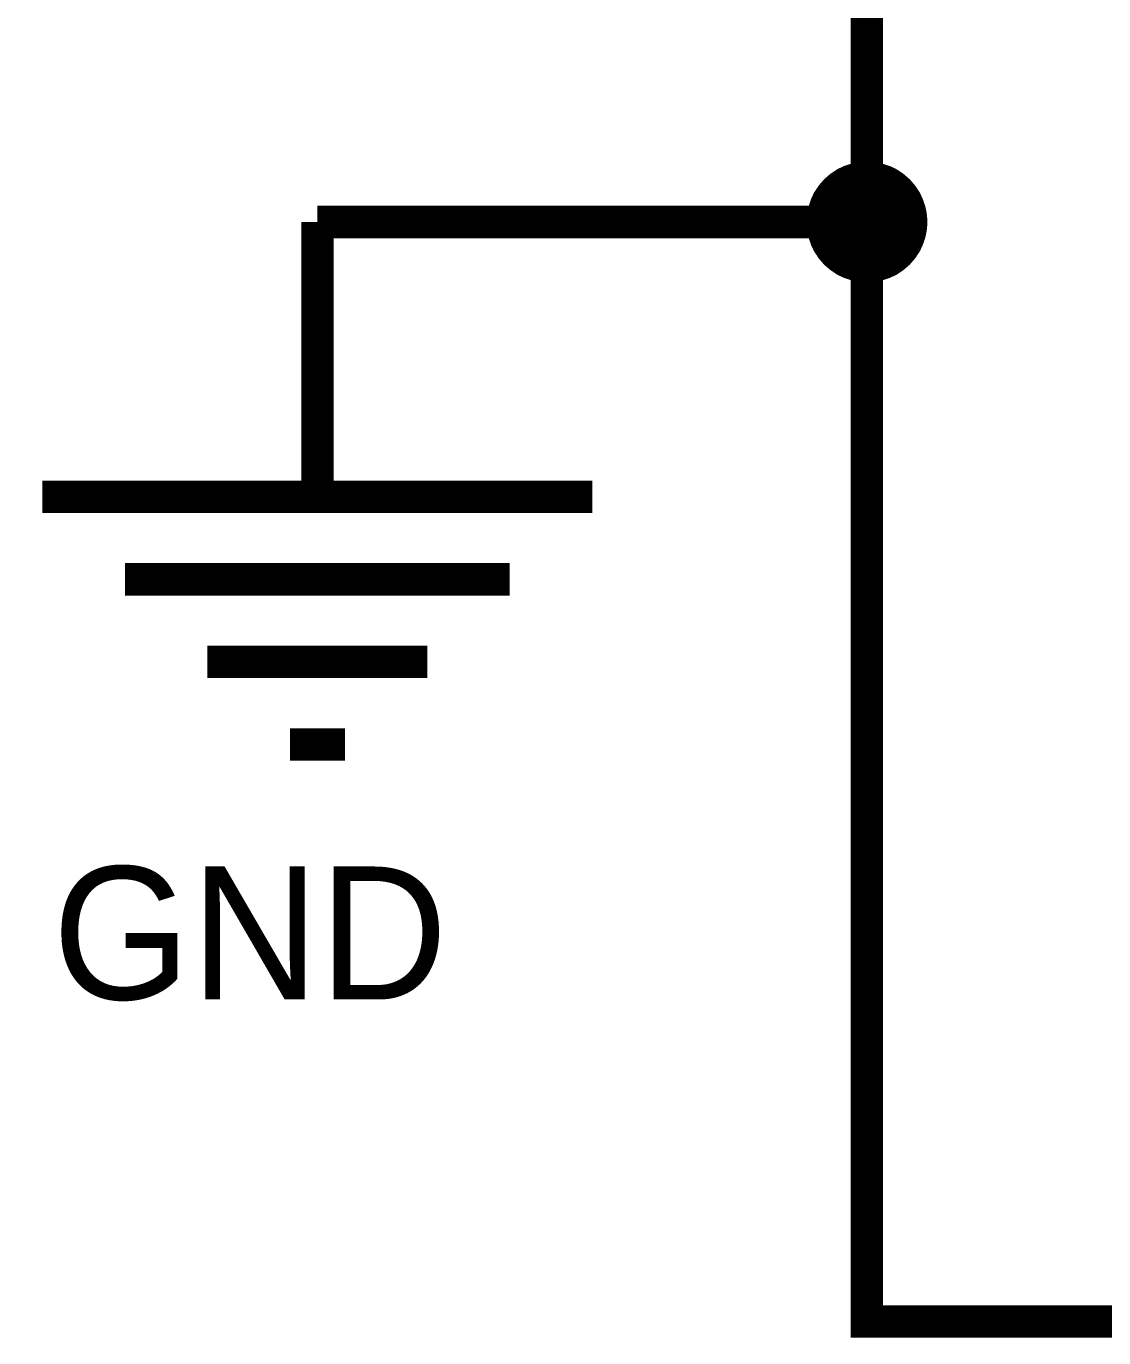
# Model space of a CAD drawing. Header units: millimetres. Extents: x 0 to 9.5, y 0 to 7.5.
# Drawn here: x 1.4946 to 1.8866, y 5.5941 to 6.0711 of the extents above; entities that cross this region are included whole.
import ezdxf

# ---------------------------------------------------------------- set-up
doc = ezdxf.new("R2010")
doc.units = ezdxf.units.MM
doc.header["$MEASUREMENT"] = 0
doc.layers.add('Sheet', color=255, linetype='Continuous')

msp = doc.modelspace()

# ---------------------------------------------------------------- linework, layer by layer
at = {"layer": 'Sheet'}
for points, const_width in [([(2.60033, 6.49996), (1.80043, 6.49996), (1.80043, 5.99994), (1.80043, 5.59998), (2.50038, 5.59998)], 0.0118), ([(1.78042, 5.99994), (1.78042, 6.00098), (1.78052, 6.00202), (1.78062, 6.00296), (1.78083, 6.004), (1.78104, 6.00494), (1.78135, 6.00588), (1.78167, 6.00682), (1.78198, 6.00776), (1.7824, 6.00859), (1.78281, 6.00953), (1.78333, 6.01036), (1.78386, 6.01109), (1.78438, 6.01192), (1.785, 6.01265), (1.78563, 6.01338), (1.78625, 6.01411), (1.78698, 6.01474), (1.78771, 6.01536), (1.78844, 6.01599), (1.78928, 6.01651), (1.79, 6.01703), (1.79084, 6.01755), (1.79178, 6.01797), (1.79261, 6.01839), (1.79355, 6.0187), (1.79449, 6.01901), (1.79542, 6.01933), (1.79636, 6.01953), (1.7974, 6.01974), (1.79834, 6.01985), (1.79938, 6.01995), (1.80043, 6.01995)], 0.0039), ([(1.78042, 5.99994), (1.78042, 6.00098), (1.78052, 6.00202), (1.78062, 6.00296), (1.78083, 6.004), (1.78104, 6.00494), (1.78135, 6.00588), (1.78167, 6.00682), (1.78198, 6.00776), (1.7824, 6.00859), (1.78281, 6.00953), (1.78333, 6.01036), (1.78386, 6.01109), (1.78438, 6.01192), (1.785, 6.01265), (1.78563, 6.01338), (1.78625, 6.01411), (1.78698, 6.01474), (1.78771, 6.01536), (1.78844, 6.01599), (1.78928, 6.01651), (1.79, 6.01703), (1.79084, 6.01755), (1.79178, 6.01797), (1.79261, 6.01839), (1.79355, 6.0187), (1.79449, 6.01901), (1.79542, 6.01933), (1.79636, 6.01953), (1.7974, 6.01974), (1.79834, 6.01985), (1.79938, 6.01995), (1.80043, 6.01995)], 0.0039), ([(1.78042, 5.99994), (1.78042, 6.00098), (1.78052, 6.00202), (1.78062, 6.00296), (1.78083, 6.004), (1.78104, 6.00494), (1.78135, 6.00588), (1.78167, 6.00682), (1.78198, 6.00776), (1.7824, 6.00859), (1.78281, 6.00953), (1.78333, 6.01036), (1.78386, 6.01109), (1.78438, 6.01192), (1.785, 6.01265), (1.78563, 6.01338), (1.78625, 6.01411), (1.78698, 6.01474), (1.78771, 6.01536), (1.78844, 6.01599), (1.78928, 6.01651), (1.79, 6.01703), (1.79084, 6.01755), (1.79178, 6.01797), (1.79261, 6.01839), (1.79355, 6.0187), (1.79449, 6.01901), (1.79542, 6.01933), (1.79636, 6.01953), (1.7974, 6.01974), (1.79834, 6.01985), (1.79938, 6.01995), (1.80043, 6.01995)], 0.0039), ([(1.78042, 5.99994), (1.78042, 6.00098), (1.78052, 6.00202), (1.78062, 6.00296), (1.78083, 6.004), (1.78104, 6.00494), (1.78135, 6.00588), (1.78167, 6.00682), (1.78198, 6.00776), (1.7824, 6.00859), (1.78281, 6.00953), (1.78333, 6.01036), (1.78386, 6.01109), (1.78438, 6.01192), (1.785, 6.01265), (1.78563, 6.01338), (1.78625, 6.01411), (1.78698, 6.01474), (1.78771, 6.01536), (1.78844, 6.01599), (1.78928, 6.01651), (1.79, 6.01703), (1.79084, 6.01755), (1.79178, 6.01797), (1.79261, 6.01839), (1.79355, 6.0187), (1.79449, 6.01901), (1.79542, 6.01933), (1.79636, 6.01953), (1.7974, 6.01974), (1.79834, 6.01985), (1.79938, 6.01995), (1.80043, 6.01995)], 0.0039), ([(1.78042, 5.99994), (1.78042, 6.00098), (1.78052, 6.00202), (1.78062, 6.00296), (1.78083, 6.004), (1.78104, 6.00494), (1.78135, 6.00588), (1.78167, 6.00682), (1.78198, 6.00776), (1.7824, 6.00859), (1.78281, 6.00953), (1.78333, 6.01036), (1.78386, 6.01109), (1.78438, 6.01192), (1.785, 6.01265), (1.78563, 6.01338), (1.78625, 6.01411), (1.78698, 6.01474), (1.78771, 6.01536), (1.78844, 6.01599), (1.78928, 6.01651), (1.79, 6.01703), (1.79084, 6.01755), (1.79178, 6.01797), (1.79261, 6.01839), (1.79355, 6.0187), (1.79449, 6.01901), (1.79542, 6.01933), (1.79636, 6.01953), (1.7974, 6.01974), (1.79834, 6.01985), (1.79938, 6.01995), (1.80043, 6.01995)], 0.0039), ([(1.78042, 5.99994), (1.78042, 6.00098), (1.78052, 6.00202), (1.78062, 6.00296), (1.78083, 6.004), (1.78104, 6.00494), (1.78135, 6.00588), (1.78167, 6.00682), (1.78198, 6.00776), (1.7824, 6.00859), (1.78281, 6.00953), (1.78333, 6.01036), (1.78386, 6.01109), (1.78438, 6.01192), (1.785, 6.01265), (1.78563, 6.01338), (1.78625, 6.01411), (1.78698, 6.01474), (1.78771, 6.01536), (1.78844, 6.01599), (1.78928, 6.01651), (1.79, 6.01703), (1.79084, 6.01755), (1.79178, 6.01797), (1.79261, 6.01839), (1.79355, 6.0187), (1.79449, 6.01901), (1.79542, 6.01933), (1.79636, 6.01953), (1.7974, 6.01974), (1.79834, 6.01985), (1.79938, 6.01995), (1.80043, 6.01995)], 0.0039), ([(1.78042, 5.99994), (1.78042, 6.00098), (1.78052, 6.00202), (1.78062, 6.00296), (1.78083, 6.004), (1.78104, 6.00494), (1.78135, 6.00588), (1.78167, 6.00682), (1.78198, 6.00776), (1.7824, 6.00859), (1.78281, 6.00953), (1.78333, 6.01036), (1.78386, 6.01109), (1.78438, 6.01192), (1.785, 6.01265), (1.78563, 6.01338), (1.78625, 6.01411), (1.78698, 6.01474), (1.78771, 6.01536), (1.78844, 6.01599), (1.78928, 6.01651), (1.79, 6.01703), (1.79084, 6.01755), (1.79178, 6.01797), (1.79261, 6.01839), (1.79355, 6.0187), (1.79449, 6.01901), (1.79542, 6.01933), (1.79636, 6.01953), (1.7974, 6.01974), (1.79834, 6.01985), (1.79938, 6.01995), (1.80043, 6.01995)], 0.0039), ([(1.78042, 5.99994), (1.78042, 6.00098), (1.78052, 6.00202), (1.78062, 6.00296), (1.78083, 6.004), (1.78104, 6.00494), (1.78135, 6.00588), (1.78167, 6.00682), (1.78198, 6.00776), (1.7824, 6.00859), (1.78281, 6.00953), (1.78333, 6.01036), (1.78386, 6.01109), (1.78438, 6.01192), (1.785, 6.01265), (1.78563, 6.01338), (1.78625, 6.01411), (1.78698, 6.01474), (1.78771, 6.01536), (1.78844, 6.01599), (1.78928, 6.01651), (1.79, 6.01703), (1.79084, 6.01755), (1.79178, 6.01797), (1.79261, 6.01839), (1.79355, 6.0187), (1.79449, 6.01901), (1.79542, 6.01933), (1.79636, 6.01953), (1.7974, 6.01974), (1.79834, 6.01985), (1.79938, 6.01995), (1.80043, 6.01995)], 0.0039), ([(1.80043, 6.01995), (1.80043, 6.01995)], 0.0039), ([(1.80043, 6.01995), (1.80147, 6.01995), (1.80251, 6.01985), (1.80345, 6.01974), (1.80449, 6.01953), (1.80543, 6.01933), (1.80637, 6.01901), (1.80731, 6.0187), (1.80824, 6.01839), (1.80908, 6.01797), (1.81002, 6.01755), (1.81085, 6.01703), (1.81158, 6.01651), (1.81241, 6.01599), (1.81314, 6.01536), (1.81387, 6.01474), (1.8146, 6.01411), (1.81523, 6.01338), (1.81585, 6.01265), (1.81648, 6.01192), (1.817, 6.01109), (1.81752, 6.01036), (1.81804, 6.00953), (1.81846, 6.00859), (1.81887, 6.00776), (1.81919, 6.00682), (1.8195, 6.00588), (1.81981, 6.00494), (1.82002, 6.004), (1.82023, 6.00296), (1.82033, 6.00202), (1.82044, 6.00098), (1.82044, 5.99994)], 0.0039), ([(1.80043, 6.01995), (1.80043, 6.01995)], 0.0039), ([(1.80043, 6.01995), (1.80147, 6.01995), (1.80251, 6.01985), (1.80345, 6.01974), (1.80449, 6.01953), (1.80543, 6.01933), (1.80637, 6.01901), (1.80731, 6.0187), (1.80824, 6.01839), (1.80908, 6.01797), (1.81002, 6.01755), (1.81085, 6.01703), (1.81158, 6.01651), (1.81241, 6.01599), (1.81314, 6.01536), (1.81387, 6.01474), (1.8146, 6.01411), (1.81523, 6.01338), (1.81585, 6.01265), (1.81648, 6.01192), (1.817, 6.01109), (1.81752, 6.01036), (1.81804, 6.00953), (1.81846, 6.00859), (1.81887, 6.00776), (1.81919, 6.00682), (1.8195, 6.00588), (1.81981, 6.00494), (1.82002, 6.004), (1.82023, 6.00296), (1.82033, 6.00202), (1.82044, 6.00098), (1.82044, 5.99994)], 0.0039), ([(1.80043, 6.01995), (1.80043, 6.01995)], 0.0039), ([(1.80043, 6.01995), (1.80147, 6.01995), (1.80251, 6.01985), (1.80345, 6.01974), (1.80449, 6.01953), (1.80543, 6.01933), (1.80637, 6.01901), (1.80731, 6.0187), (1.80824, 6.01839), (1.80908, 6.01797), (1.81002, 6.01755), (1.81085, 6.01703), (1.81158, 6.01651), (1.81241, 6.01599), (1.81314, 6.01536), (1.81387, 6.01474), (1.8146, 6.01411), (1.81523, 6.01338), (1.81585, 6.01265), (1.81648, 6.01192), (1.817, 6.01109), (1.81752, 6.01036), (1.81804, 6.00953), (1.81846, 6.00859), (1.81887, 6.00776), (1.81919, 6.00682), (1.8195, 6.00588), (1.81981, 6.00494), (1.82002, 6.004), (1.82023, 6.00296), (1.82033, 6.00202), (1.82044, 6.00098), (1.82044, 5.99994)], 0.0039), ([(1.80043, 6.01995), (1.80043, 6.01995)], 0.0039), ([(1.80043, 6.01995), (1.80147, 6.01995), (1.80251, 6.01985), (1.80345, 6.01974), (1.80449, 6.01953), (1.80543, 6.01933), (1.80637, 6.01901), (1.80731, 6.0187), (1.80824, 6.01839), (1.80908, 6.01797), (1.81002, 6.01755), (1.81085, 6.01703), (1.81158, 6.01651), (1.81241, 6.01599), (1.81314, 6.01536), (1.81387, 6.01474), (1.8146, 6.01411), (1.81523, 6.01338), (1.81585, 6.01265), (1.81648, 6.01192), (1.817, 6.01109), (1.81752, 6.01036), (1.81804, 6.00953), (1.81846, 6.00859), (1.81887, 6.00776), (1.81919, 6.00682), (1.8195, 6.00588), (1.81981, 6.00494), (1.82002, 6.004), (1.82023, 6.00296), (1.82033, 6.00202), (1.82044, 6.00098), (1.82044, 5.99994)], 0.0039), ([(1.80043, 6.01995), (1.80043, 6.01995)], 0.0039), ([(1.80043, 6.01995), (1.80147, 6.01995), (1.80251, 6.01985), (1.80345, 6.01974), (1.80449, 6.01953), (1.80543, 6.01933), (1.80637, 6.01901), (1.80731, 6.0187), (1.80824, 6.01839), (1.80908, 6.01797), (1.81002, 6.01755), (1.81085, 6.01703), (1.81158, 6.01651), (1.81241, 6.01599), (1.81314, 6.01536), (1.81387, 6.01474), (1.8146, 6.01411), (1.81523, 6.01338), (1.81585, 6.01265), (1.81648, 6.01192), (1.817, 6.01109), (1.81752, 6.01036), (1.81804, 6.00953), (1.81846, 6.00859), (1.81887, 6.00776), (1.81919, 6.00682), (1.8195, 6.00588), (1.81981, 6.00494), (1.82002, 6.004), (1.82023, 6.00296), (1.82033, 6.00202), (1.82044, 6.00098), (1.82044, 5.99994)], 0.0039), ([(1.80043, 6.01995), (1.80043, 6.01995)], 0.0039), ([(1.80043, 6.01995), (1.80147, 6.01995), (1.80251, 6.01985), (1.80345, 6.01974), (1.80449, 6.01953), (1.80543, 6.01933), (1.80637, 6.01901), (1.80731, 6.0187), (1.80824, 6.01839), (1.80908, 6.01797), (1.81002, 6.01755), (1.81085, 6.01703), (1.81158, 6.01651), (1.81241, 6.01599), (1.81314, 6.01536), (1.81387, 6.01474), (1.8146, 6.01411), (1.81523, 6.01338), (1.81585, 6.01265), (1.81648, 6.01192), (1.817, 6.01109), (1.81752, 6.01036), (1.81804, 6.00953), (1.81846, 6.00859), (1.81887, 6.00776), (1.81919, 6.00682), (1.8195, 6.00588), (1.81981, 6.00494), (1.82002, 6.004), (1.82023, 6.00296), (1.82033, 6.00202), (1.82044, 6.00098), (1.82044, 5.99994)], 0.0039), ([(1.80043, 6.01995), (1.80043, 6.01995)], 0.0039), ([(1.80043, 6.01995), (1.80147, 6.01995), (1.80251, 6.01985), (1.80345, 6.01974), (1.80449, 6.01953), (1.80543, 6.01933), (1.80637, 6.01901), (1.80731, 6.0187), (1.80824, 6.01839), (1.80908, 6.01797), (1.81002, 6.01755), (1.81085, 6.01703), (1.81158, 6.01651), (1.81241, 6.01599), (1.81314, 6.01536), (1.81387, 6.01474), (1.8146, 6.01411), (1.81523, 6.01338), (1.81585, 6.01265), (1.81648, 6.01192), (1.817, 6.01109), (1.81752, 6.01036), (1.81804, 6.00953), (1.81846, 6.00859), (1.81887, 6.00776), (1.81919, 6.00682), (1.8195, 6.00588), (1.81981, 6.00494), (1.82002, 6.004), (1.82023, 6.00296), (1.82033, 6.00202), (1.82044, 6.00098), (1.82044, 5.99994)], 0.0039), ([(1.80043, 6.01995), (1.80043, 6.01995)], 0.0039), ([(1.80043, 6.01995), (1.80147, 6.01995), (1.80251, 6.01985), (1.80345, 6.01974), (1.80449, 6.01953), (1.80543, 6.01933), (1.80637, 6.01901), (1.80731, 6.0187), (1.80824, 6.01839), (1.80908, 6.01797), (1.81002, 6.01755), (1.81085, 6.01703), (1.81158, 6.01651), (1.81241, 6.01599), (1.81314, 6.01536), (1.81387, 6.01474), (1.8146, 6.01411), (1.81523, 6.01338), (1.81585, 6.01265), (1.81648, 6.01192), (1.817, 6.01109), (1.81752, 6.01036), (1.81804, 6.00953), (1.81846, 6.00859), (1.81887, 6.00776), (1.81919, 6.00682), (1.8195, 6.00588), (1.81981, 6.00494), (1.82002, 6.004), (1.82023, 6.00296), (1.82033, 6.00202), (1.82044, 6.00098), (1.82044, 5.99994)], 0.0039), ([(1.60053, 5.99994), (1.60053, 5.89997)], 0.0118), ([(1.60053, 5.99994), (1.80043, 5.99994)], 0.0118), ([(1.80043, 5.97992), (1.79938, 5.97992), (1.79834, 5.98003), (1.7974, 5.98013), (1.79636, 5.98034), (1.79542, 5.98055), (1.79449, 5.98086), (1.79355, 5.98117), (1.79261, 5.98149), (1.79178, 5.9819), (1.79084, 5.98232), (1.79, 5.98284), (1.78928, 5.98336), (1.78844, 5.98389), (1.78771, 5.98451), (1.78698, 5.98514), (1.78625, 5.98576), (1.78563, 5.98649), (1.785, 5.98722), (1.78438, 5.98795), (1.78386, 5.98878), (1.78333, 5.98951), (1.78281, 5.99035), (1.7824, 5.99129), (1.78198, 5.99212), (1.78167, 5.99306), (1.78135, 5.994), (1.78104, 5.99493), (1.78083, 5.99587), (1.78062, 5.99691), (1.78052, 5.99785), (1.78042, 5.9989), (1.78042, 5.99994)], 0.0039), ([(1.78042, 5.99994), (1.78042, 5.99994)], 0.0039), ([(1.80043, 5.97992), (1.79938, 5.97992), (1.79834, 5.98003), (1.7974, 5.98013), (1.79636, 5.98034), (1.79542, 5.98055), (1.79449, 5.98086), (1.79355, 5.98117), (1.79261, 5.98149), (1.79178, 5.9819), (1.79084, 5.98232), (1.79, 5.98284), (1.78928, 5.98336), (1.78844, 5.98389), (1.78771, 5.98451), (1.78698, 5.98514), (1.78625, 5.98576), (1.78563, 5.98649), (1.785, 5.98722), (1.78438, 5.98795), (1.78386, 5.98878), (1.78333, 5.98951), (1.78281, 5.99035), (1.7824, 5.99129), (1.78198, 5.99212), (1.78167, 5.99306), (1.78135, 5.994), (1.78104, 5.99493), (1.78083, 5.99587), (1.78062, 5.99691), (1.78052, 5.99785), (1.78042, 5.9989), (1.78042, 5.99994)], 0.0039), ([(1.78042, 5.99994), (1.78042, 5.99994)], 0.0039), ([(1.80043, 5.97992), (1.79938, 5.97992), (1.79834, 5.98003), (1.7974, 5.98013), (1.79636, 5.98034), (1.79542, 5.98055), (1.79449, 5.98086), (1.79355, 5.98117), (1.79261, 5.98149), (1.79178, 5.9819), (1.79084, 5.98232), (1.79, 5.98284), (1.78928, 5.98336), (1.78844, 5.98389), (1.78771, 5.98451), (1.78698, 5.98514), (1.78625, 5.98576), (1.78563, 5.98649), (1.785, 5.98722), (1.78438, 5.98795), (1.78386, 5.98878), (1.78333, 5.98951), (1.78281, 5.99035), (1.7824, 5.99129), (1.78198, 5.99212), (1.78167, 5.99306), (1.78135, 5.994), (1.78104, 5.99493), (1.78083, 5.99587), (1.78062, 5.99691), (1.78052, 5.99785), (1.78042, 5.9989), (1.78042, 5.99994)], 0.0039), ([(1.78042, 5.99994), (1.78042, 5.99994)], 0.0039), ([(1.80043, 5.97992), (1.79938, 5.97992), (1.79834, 5.98003), (1.7974, 5.98013), (1.79636, 5.98034), (1.79542, 5.98055), (1.79449, 5.98086), (1.79355, 5.98117), (1.79261, 5.98149), (1.79178, 5.9819), (1.79084, 5.98232), (1.79, 5.98284), (1.78928, 5.98336), (1.78844, 5.98389), (1.78771, 5.98451), (1.78698, 5.98514), (1.78625, 5.98576), (1.78563, 5.98649), (1.785, 5.98722), (1.78438, 5.98795), (1.78386, 5.98878), (1.78333, 5.98951), (1.78281, 5.99035), (1.7824, 5.99129), (1.78198, 5.99212), (1.78167, 5.99306), (1.78135, 5.994), (1.78104, 5.99493), (1.78083, 5.99587), (1.78062, 5.99691), (1.78052, 5.99785), (1.78042, 5.9989), (1.78042, 5.99994)], 0.0039), ([(1.78042, 5.99994), (1.78042, 5.99994)], 0.0039), ([(1.80043, 5.97992), (1.79938, 5.97992), (1.79834, 5.98003), (1.7974, 5.98013), (1.79636, 5.98034), (1.79542, 5.98055), (1.79449, 5.98086), (1.79355, 5.98117), (1.79261, 5.98149), (1.79178, 5.9819), (1.79084, 5.98232), (1.79, 5.98284), (1.78928, 5.98336), (1.78844, 5.98389), (1.78771, 5.98451), (1.78698, 5.98514), (1.78625, 5.98576), (1.78563, 5.98649), (1.785, 5.98722), (1.78438, 5.98795), (1.78386, 5.98878), (1.78333, 5.98951), (1.78281, 5.99035), (1.7824, 5.99129), (1.78198, 5.99212), (1.78167, 5.99306), (1.78135, 5.994), (1.78104, 5.99493), (1.78083, 5.99587), (1.78062, 5.99691), (1.78052, 5.99785), (1.78042, 5.9989), (1.78042, 5.99994)], 0.0039), ([(1.78042, 5.99994), (1.78042, 5.99994)], 0.0039), ([(1.80043, 5.97992), (1.79938, 5.97992), (1.79834, 5.98003), (1.7974, 5.98013), (1.79636, 5.98034), (1.79542, 5.98055), (1.79449, 5.98086), (1.79355, 5.98117), (1.79261, 5.98149), (1.79178, 5.9819), (1.79084, 5.98232), (1.79, 5.98284), (1.78928, 5.98336), (1.78844, 5.98389), (1.78771, 5.98451), (1.78698, 5.98514), (1.78625, 5.98576), (1.78563, 5.98649), (1.785, 5.98722), (1.78438, 5.98795), (1.78386, 5.98878), (1.78333, 5.98951), (1.78281, 5.99035), (1.7824, 5.99129), (1.78198, 5.99212), (1.78167, 5.99306), (1.78135, 5.994), (1.78104, 5.99493), (1.78083, 5.99587), (1.78062, 5.99691), (1.78052, 5.99785), (1.78042, 5.9989), (1.78042, 5.99994)], 0.0039), ([(1.78042, 5.99994), (1.78042, 5.99994)], 0.0039), ([(1.80043, 5.97992), (1.79938, 5.97992), (1.79834, 5.98003), (1.7974, 5.98013), (1.79636, 5.98034), (1.79542, 5.98055), (1.79449, 5.98086), (1.79355, 5.98117), (1.79261, 5.98149), (1.79178, 5.9819), (1.79084, 5.98232), (1.79, 5.98284), (1.78928, 5.98336), (1.78844, 5.98389), (1.78771, 5.98451), (1.78698, 5.98514), (1.78625, 5.98576), (1.78563, 5.98649), (1.785, 5.98722), (1.78438, 5.98795), (1.78386, 5.98878), (1.78333, 5.98951), (1.78281, 5.99035), (1.7824, 5.99129), (1.78198, 5.99212), (1.78167, 5.99306), (1.78135, 5.994), (1.78104, 5.99493), (1.78083, 5.99587), (1.78062, 5.99691), (1.78052, 5.99785), (1.78042, 5.9989), (1.78042, 5.99994)], 0.0039), ([(1.78042, 5.99994), (1.78042, 5.99994)], 0.0039), ([(1.80043, 5.97992), (1.79938, 5.97992), (1.79834, 5.98003), (1.7974, 5.98013), (1.79636, 5.98034), (1.79542, 5.98055), (1.79449, 5.98086), (1.79355, 5.98117), (1.79261, 5.98149), (1.79178, 5.9819), (1.79084, 5.98232), (1.79, 5.98284), (1.78928, 5.98336), (1.78844, 5.98389), (1.78771, 5.98451), (1.78698, 5.98514), (1.78625, 5.98576), (1.78563, 5.98649), (1.785, 5.98722), (1.78438, 5.98795), (1.78386, 5.98878), (1.78333, 5.98951), (1.78281, 5.99035), (1.7824, 5.99129), (1.78198, 5.99212), (1.78167, 5.99306), (1.78135, 5.994), (1.78104, 5.99493), (1.78083, 5.99587), (1.78062, 5.99691), (1.78052, 5.99785), (1.78042, 5.9989), (1.78042, 5.99994)], 0.0039), ([(1.78042, 5.99994), (1.78042, 5.99994)], 0.0039), ([(1.82044, 5.99994), (1.82044, 5.9989), (1.82033, 5.99785), (1.82023, 5.99691), (1.82002, 5.99587), (1.81981, 5.99493), (1.8195, 5.994), (1.81919, 5.99306), (1.81887, 5.99212), (1.81846, 5.99129), (1.81804, 5.99035), (1.81752, 5.98951), (1.817, 5.98878), (1.81648, 5.98795), (1.81585, 5.98722), (1.81523, 5.98649), (1.8146, 5.98576), (1.81387, 5.98514), (1.81314, 5.98451), (1.81241, 5.98389), (1.81158, 5.98336), (1.81085, 5.98284), (1.81002, 5.98232), (1.80908, 5.9819), (1.80824, 5.98149), (1.80731, 5.98117), (1.80637, 5.98086), (1.80543, 5.98055), (1.80449, 5.98034), (1.80345, 5.98013), (1.80251, 5.98003), (1.80147, 5.97992), (1.80043, 5.97992)], 0.0039), ([(1.82044, 5.99994), (1.82044, 5.9989), (1.82033, 5.99785), (1.82023, 5.99691), (1.82002, 5.99587), (1.81981, 5.99493), (1.8195, 5.994), (1.81919, 5.99306), (1.81887, 5.99212), (1.81846, 5.99129), (1.81804, 5.99035), (1.81752, 5.98951), (1.817, 5.98878), (1.81648, 5.98795), (1.81585, 5.98722), (1.81523, 5.98649), (1.8146, 5.98576), (1.81387, 5.98514), (1.81314, 5.98451), (1.81241, 5.98389), (1.81158, 5.98336), (1.81085, 5.98284), (1.81002, 5.98232), (1.80908, 5.9819), (1.80824, 5.98149), (1.80731, 5.98117), (1.80637, 5.98086), (1.80543, 5.98055), (1.80449, 5.98034), (1.80345, 5.98013), (1.80251, 5.98003), (1.80147, 5.97992), (1.80043, 5.97992)], 0.0039), ([(1.82044, 5.99994), (1.82044, 5.9989), (1.82033, 5.99785), (1.82023, 5.99691), (1.82002, 5.99587), (1.81981, 5.99493), (1.8195, 5.994), (1.81919, 5.99306), (1.81887, 5.99212), (1.81846, 5.99129), (1.81804, 5.99035), (1.81752, 5.98951), (1.817, 5.98878), (1.81648, 5.98795), (1.81585, 5.98722), (1.81523, 5.98649), (1.8146, 5.98576), (1.81387, 5.98514), (1.81314, 5.98451), (1.81241, 5.98389), (1.81158, 5.98336), (1.81085, 5.98284), (1.81002, 5.98232), (1.80908, 5.9819), (1.80824, 5.98149), (1.80731, 5.98117), (1.80637, 5.98086), (1.80543, 5.98055), (1.80449, 5.98034), (1.80345, 5.98013), (1.80251, 5.98003), (1.80147, 5.97992), (1.80043, 5.97992)], 0.0039), ([(1.82044, 5.99994), (1.82044, 5.9989), (1.82033, 5.99785), (1.82023, 5.99691), (1.82002, 5.99587), (1.81981, 5.99493), (1.8195, 5.994), (1.81919, 5.99306), (1.81887, 5.99212), (1.81846, 5.99129), (1.81804, 5.99035), (1.81752, 5.98951), (1.817, 5.98878), (1.81648, 5.98795), (1.81585, 5.98722), (1.81523, 5.98649), (1.8146, 5.98576), (1.81387, 5.98514), (1.81314, 5.98451), (1.81241, 5.98389), (1.81158, 5.98336), (1.81085, 5.98284), (1.81002, 5.98232), (1.80908, 5.9819), (1.80824, 5.98149), (1.80731, 5.98117), (1.80637, 5.98086), (1.80543, 5.98055), (1.80449, 5.98034), (1.80345, 5.98013), (1.80251, 5.98003), (1.80147, 5.97992), (1.80043, 5.97992)], 0.0039), ([(1.82044, 5.99994), (1.82044, 5.9989), (1.82033, 5.99785), (1.82023, 5.99691), (1.82002, 5.99587), (1.81981, 5.99493), (1.8195, 5.994), (1.81919, 5.99306), (1.81887, 5.99212), (1.81846, 5.99129), (1.81804, 5.99035), (1.81752, 5.98951), (1.817, 5.98878), (1.81648, 5.98795), (1.81585, 5.98722), (1.81523, 5.98649), (1.8146, 5.98576), (1.81387, 5.98514), (1.81314, 5.98451), (1.81241, 5.98389), (1.81158, 5.98336), (1.81085, 5.98284), (1.81002, 5.98232), (1.80908, 5.9819), (1.80824, 5.98149), (1.80731, 5.98117), (1.80637, 5.98086), (1.80543, 5.98055), (1.80449, 5.98034), (1.80345, 5.98013), (1.80251, 5.98003), (1.80147, 5.97992), (1.80043, 5.97992)], 0.0039), ([(1.82044, 5.99994), (1.82044, 5.9989), (1.82033, 5.99785), (1.82023, 5.99691), (1.82002, 5.99587), (1.81981, 5.99493), (1.8195, 5.994), (1.81919, 5.99306), (1.81887, 5.99212), (1.81846, 5.99129), (1.81804, 5.99035), (1.81752, 5.98951), (1.817, 5.98878), (1.81648, 5.98795), (1.81585, 5.98722), (1.81523, 5.98649), (1.8146, 5.98576), (1.81387, 5.98514), (1.81314, 5.98451), (1.81241, 5.98389), (1.81158, 5.98336), (1.81085, 5.98284), (1.81002, 5.98232), (1.80908, 5.9819), (1.80824, 5.98149), (1.80731, 5.98117), (1.80637, 5.98086), (1.80543, 5.98055), (1.80449, 5.98034), (1.80345, 5.98013), (1.80251, 5.98003), (1.80147, 5.97992), (1.80043, 5.97992)], 0.0039), ([(1.82044, 5.99994), (1.82044, 5.9989), (1.82033, 5.99785), (1.82023, 5.99691), (1.82002, 5.99587), (1.81981, 5.99493), (1.8195, 5.994), (1.81919, 5.99306), (1.81887, 5.99212), (1.81846, 5.99129), (1.81804, 5.99035), (1.81752, 5.98951), (1.817, 5.98878), (1.81648, 5.98795), (1.81585, 5.98722), (1.81523, 5.98649), (1.8146, 5.98576), (1.81387, 5.98514), (1.81314, 5.98451), (1.81241, 5.98389), (1.81158, 5.98336), (1.81085, 5.98284), (1.81002, 5.98232), (1.80908, 5.9819), (1.80824, 5.98149), (1.80731, 5.98117), (1.80637, 5.98086), (1.80543, 5.98055), (1.80449, 5.98034), (1.80345, 5.98013), (1.80251, 5.98003), (1.80147, 5.97992), (1.80043, 5.97992)], 0.0039), ([(1.82044, 5.99994), (1.82044, 5.9989), (1.82033, 5.99785), (1.82023, 5.99691), (1.82002, 5.99587), (1.81981, 5.99493), (1.8195, 5.994), (1.81919, 5.99306), (1.81887, 5.99212), (1.81846, 5.99129), (1.81804, 5.99035), (1.81752, 5.98951), (1.817, 5.98878), (1.81648, 5.98795), (1.81585, 5.98722), (1.81523, 5.98649), (1.8146, 5.98576), (1.81387, 5.98514), (1.81314, 5.98451), (1.81241, 5.98389), (1.81158, 5.98336), (1.81085, 5.98284), (1.81002, 5.98232), (1.80908, 5.9819), (1.80824, 5.98149), (1.80731, 5.98117), (1.80637, 5.98086), (1.80543, 5.98055), (1.80449, 5.98034), (1.80345, 5.98013), (1.80251, 5.98003), (1.80147, 5.97992), (1.80043, 5.97992)], 0.0039), ([(1.82044, 5.99994), (1.82044, 5.99994), (1.82044, 5.99994), (1.82044, 5.99994), (1.82044, 5.99994), (1.82044, 5.99994), (1.82044, 5.99994), (1.82044, 5.99994), (1.82044, 5.99994), (1.82044, 5.99994), (1.82044, 5.99994), (1.82044, 5.99994), (1.82044, 5.99994), (1.82044, 5.99994), (1.82044, 5.99994), (1.82044, 5.99994), (1.82044, 5.99994), (1.82044, 5.99994), (1.82044, 5.99994), (1.82044, 5.99994), (1.82044, 5.99994), (1.82044, 5.99994), (1.82044, 5.99994), (1.82044, 5.99994), (1.82044, 5.99994), (1.82044, 5.99994), (1.82044, 5.99994), (1.82044, 5.99994), (1.82044, 5.99994), (1.82044, 5.99994), (1.82044, 5.99994), (1.82044, 5.99994), (1.82044, 5.99994)], 0.0039), ([(1.82044, 5.99994), (1.82044, 5.99994)], 0.0039), ([(1.82044, 5.99994), (1.82044, 5.99994), (1.82044, 5.99994), (1.82044, 5.99994), (1.82044, 5.99994), (1.82044, 5.99994), (1.82044, 5.99994), (1.82044, 5.99994), (1.82044, 5.99994), (1.82044, 5.99994), (1.82044, 5.99994), (1.82044, 5.99994), (1.82044, 5.99994), (1.82044, 5.99994), (1.82044, 5.99994), (1.82044, 5.99994), (1.82044, 5.99994), (1.82044, 5.99994), (1.82044, 5.99994), (1.82044, 5.99994), (1.82044, 5.99994), (1.82044, 5.99994), (1.82044, 5.99994), (1.82044, 5.99994), (1.82044, 5.99994), (1.82044, 5.99994), (1.82044, 5.99994), (1.82044, 5.99994), (1.82044, 5.99994), (1.82044, 5.99994), (1.82044, 5.99994), (1.82044, 5.99994), (1.82044, 5.99994)], 0.0039), ([(1.82044, 5.99994), (1.82044, 5.99994)], 0.0039), ([(1.82044, 5.99994), (1.82044, 5.99994), (1.82044, 5.99994), (1.82044, 5.99994), (1.82044, 5.99994), (1.82044, 5.99994), (1.82044, 5.99994), (1.82044, 5.99994), (1.82044, 5.99994), (1.82044, 5.99994), (1.82044, 5.99994), (1.82044, 5.99994), (1.82044, 5.99994), (1.82044, 5.99994), (1.82044, 5.99994), (1.82044, 5.99994), (1.82044, 5.99994), (1.82044, 5.99994), (1.82044, 5.99994), (1.82044, 5.99994), (1.82044, 5.99994), (1.82044, 5.99994), (1.82044, 5.99994), (1.82044, 5.99994), (1.82044, 5.99994), (1.82044, 5.99994), (1.82044, 5.99994), (1.82044, 5.99994), (1.82044, 5.99994), (1.82044, 5.99994), (1.82044, 5.99994), (1.82044, 5.99994), (1.82044, 5.99994)], 0.0039), ([(1.82044, 5.99994), (1.82044, 5.99994)], 0.0039), ([(1.82044, 5.99994), (1.82044, 5.99994), (1.82044, 5.99994), (1.82044, 5.99994), (1.82044, 5.99994), (1.82044, 5.99994), (1.82044, 5.99994), (1.82044, 5.99994), (1.82044, 5.99994), (1.82044, 5.99994), (1.82044, 5.99994), (1.82044, 5.99994), (1.82044, 5.99994), (1.82044, 5.99994), (1.82044, 5.99994), (1.82044, 5.99994), (1.82044, 5.99994), (1.82044, 5.99994), (1.82044, 5.99994), (1.82044, 5.99994), (1.82044, 5.99994), (1.82044, 5.99994), (1.82044, 5.99994), (1.82044, 5.99994), (1.82044, 5.99994), (1.82044, 5.99994), (1.82044, 5.99994), (1.82044, 5.99994), (1.82044, 5.99994), (1.82044, 5.99994), (1.82044, 5.99994), (1.82044, 5.99994), (1.82044, 5.99994)], 0.0039), ([(1.82044, 5.99994), (1.82044, 5.99994)], 0.0039), ([(1.82044, 5.99994), (1.82044, 5.99994), (1.82044, 5.99994), (1.82044, 5.99994), (1.82044, 5.99994), (1.82044, 5.99994), (1.82044, 5.99994), (1.82044, 5.99994), (1.82044, 5.99994), (1.82044, 5.99994), (1.82044, 5.99994), (1.82044, 5.99994), (1.82044, 5.99994), (1.82044, 5.99994), (1.82044, 5.99994), (1.82044, 5.99994), (1.82044, 5.99994), (1.82044, 5.99994), (1.82044, 5.99994), (1.82044, 5.99994), (1.82044, 5.99994), (1.82044, 5.99994), (1.82044, 5.99994), (1.82044, 5.99994), (1.82044, 5.99994), (1.82044, 5.99994), (1.82044, 5.99994), (1.82044, 5.99994), (1.82044, 5.99994), (1.82044, 5.99994), (1.82044, 5.99994), (1.82044, 5.99994), (1.82044, 5.99994)], 0.0039), ([(1.82044, 5.99994), (1.82044, 5.99994)], 0.0039), ([(1.82044, 5.99994), (1.82044, 5.99994), (1.82044, 5.99994), (1.82044, 5.99994), (1.82044, 5.99994), (1.82044, 5.99994), (1.82044, 5.99994), (1.82044, 5.99994), (1.82044, 5.99994), (1.82044, 5.99994), (1.82044, 5.99994), (1.82044, 5.99994), (1.82044, 5.99994), (1.82044, 5.99994), (1.82044, 5.99994), (1.82044, 5.99994), (1.82044, 5.99994), (1.82044, 5.99994), (1.82044, 5.99994), (1.82044, 5.99994), (1.82044, 5.99994), (1.82044, 5.99994), (1.82044, 5.99994), (1.82044, 5.99994), (1.82044, 5.99994), (1.82044, 5.99994), (1.82044, 5.99994), (1.82044, 5.99994), (1.82044, 5.99994), (1.82044, 5.99994), (1.82044, 5.99994), (1.82044, 5.99994), (1.82044, 5.99994)], 0.0039), ([(1.82044, 5.99994), (1.82044, 5.99994)], 0.0039), ([(1.82044, 5.99994), (1.82044, 5.99994), (1.82044, 5.99994), (1.82044, 5.99994), (1.82044, 5.99994), (1.82044, 5.99994), (1.82044, 5.99994), (1.82044, 5.99994), (1.82044, 5.99994), (1.82044, 5.99994), (1.82044, 5.99994), (1.82044, 5.99994), (1.82044, 5.99994), (1.82044, 5.99994), (1.82044, 5.99994), (1.82044, 5.99994), (1.82044, 5.99994), (1.82044, 5.99994), (1.82044, 5.99994), (1.82044, 5.99994), (1.82044, 5.99994), (1.82044, 5.99994), (1.82044, 5.99994), (1.82044, 5.99994), (1.82044, 5.99994), (1.82044, 5.99994), (1.82044, 5.99994), (1.82044, 5.99994), (1.82044, 5.99994), (1.82044, 5.99994), (1.82044, 5.99994), (1.82044, 5.99994), (1.82044, 5.99994)], 0.0039), ([(1.82044, 5.99994), (1.82044, 5.99994)], 0.0039), ([(1.82044, 5.99994), (1.82044, 5.99994), (1.82044, 5.99994), (1.82044, 5.99994), (1.82044, 5.99994), (1.82044, 5.99994), (1.82044, 5.99994), (1.82044, 5.99994), (1.82044, 5.99994), (1.82044, 5.99994), (1.82044, 5.99994), (1.82044, 5.99994), (1.82044, 5.99994), (1.82044, 5.99994), (1.82044, 5.99994), (1.82044, 5.99994), (1.82044, 5.99994), (1.82044, 5.99994), (1.82044, 5.99994), (1.82044, 5.99994), (1.82044, 5.99994), (1.82044, 5.99994), (1.82044, 5.99994), (1.82044, 5.99994), (1.82044, 5.99994), (1.82044, 5.99994), (1.82044, 5.99994), (1.82044, 5.99994), (1.82044, 5.99994), (1.82044, 5.99994), (1.82044, 5.99994), (1.82044, 5.99994), (1.82044, 5.99994)], 0.0039), ([(1.82044, 5.99994), (1.82044, 5.99994)], 0.0039), ([(1.50048, 5.89997), (1.70048, 5.89997)], 0.0118), ([(1.53049, 5.86995), (1.67046, 5.86995)], 0.0118), ([(1.56051, 5.83993), (1.64045, 5.83993)], 0.0118), ([(1.59052, 5.80991), (1.61054, 5.80991)], 0.0118)]:
    msp.add_lwpolyline(points, dxfattribs=dict(at, const_width=const_width))
at = {"layer": 'Sheet', "const_width": 0.02}
msp.add_lwpolyline([(1.79, 6, 1), (1.81, 6, 1)], format="xyb", close=True, dxfattribs=at)

# ---------------------------------------------------------------- texts
at = {"layer": 'Sheet'}
msp.add_text('GND', height=0.048366, dxfattribs=at).set_placement((1.50412, 5.71714))

doc.saveas('drawing.dxf')
